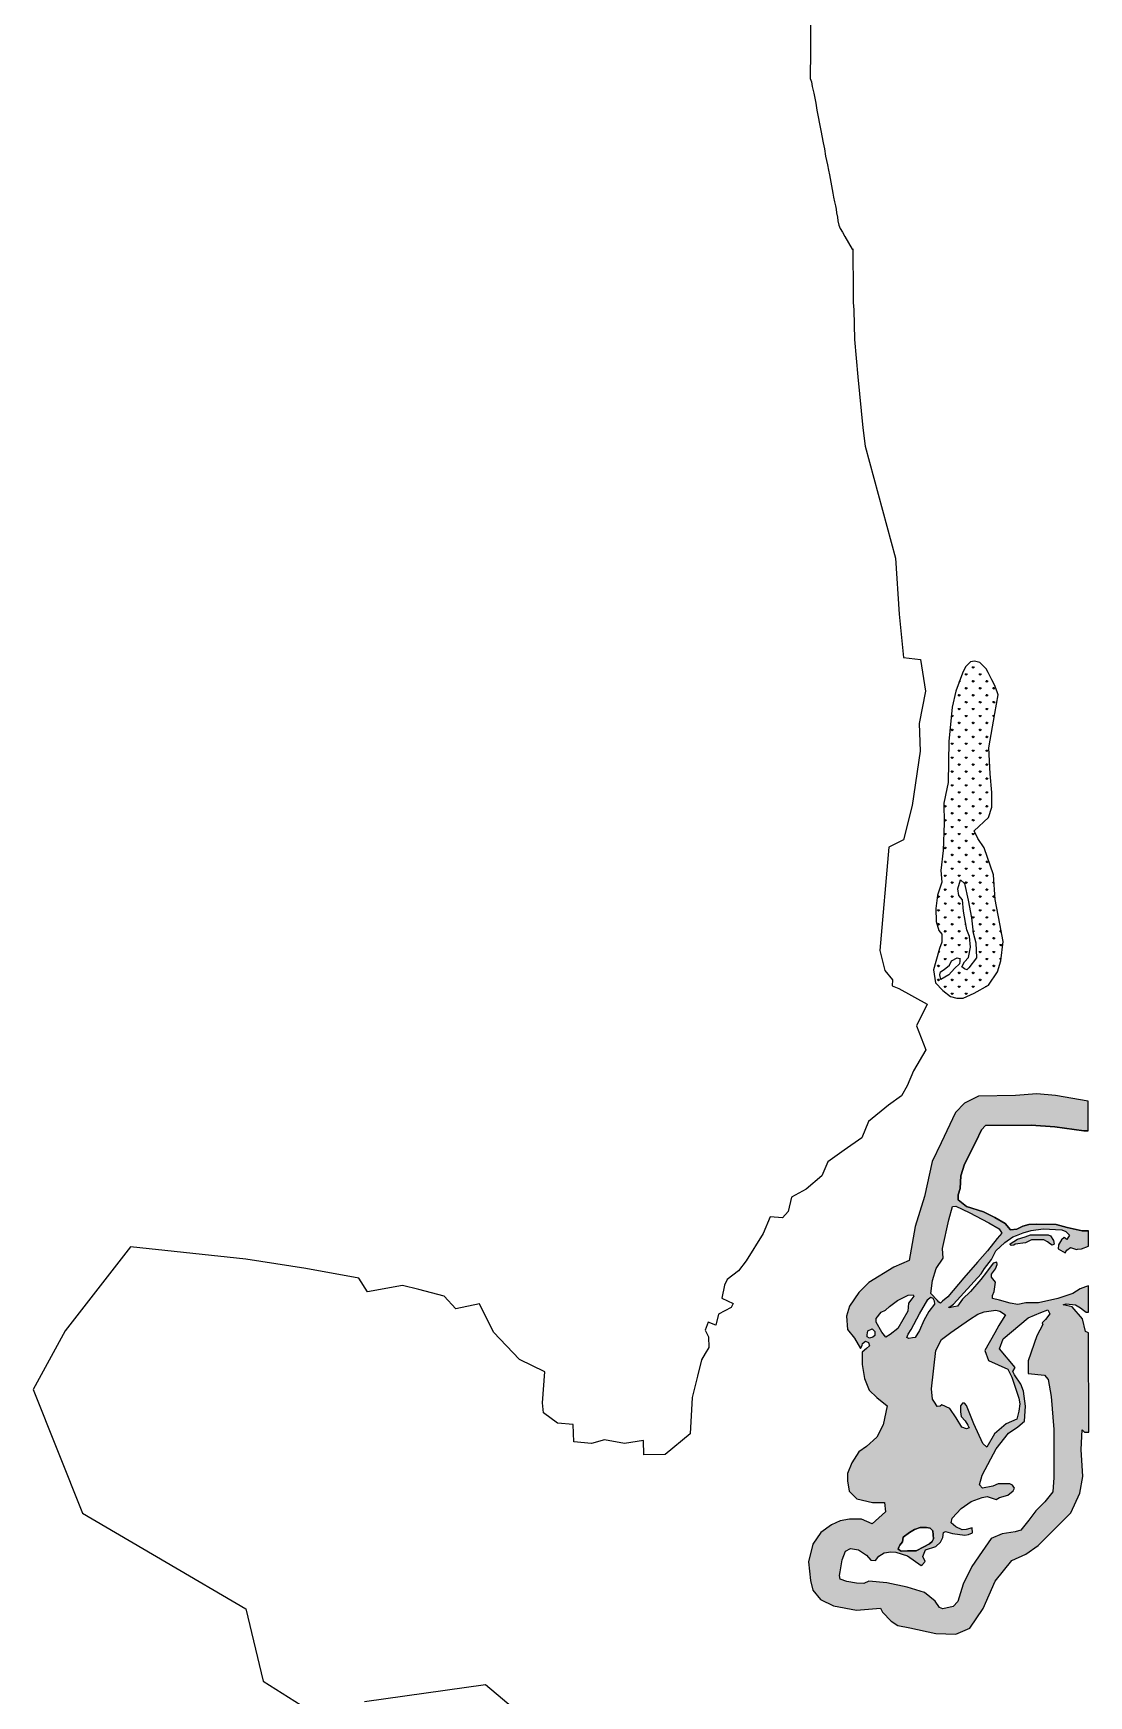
# Model space of a CAD drawing. Header units: metres. Extents: x 255476 to 378809, y 1739479 to 2227865.
# Drawn here: x 311944 to 313879, y 1901882 to 1904930 of the extents above; entities that cross this region are included whole.
import ezdxf

# ---------------------------------------------------------------- set-up
doc = ezdxf.new("R2010")
doc.units = ezdxf.units.M
doc.header["$MEASUREMENT"] = 0
doc.layers.add('DISTRICT BOUNDRY', color=86, linetype='Continuous')
doc.layers.add('MANGROOVE BUFFER ZONE', color=120, linetype='Continuous')

msp = doc.modelspace()

# ---------------------------------------------------------------- hatches: boundary and pattern name
at = {"layer": 'MANGROOVE BUFFER ZONE'}
h = msp.add_hatch(dxfattribs=at)
h.set_pattern_fill('GRASS', color=256, scale=18)
h.paths.add_polyline_path([(313668.7, 1903468.4), (313695.4, 1903492.9), (313701.3, 1903511.7), (313701.3, 1903538.3), (313698.5, 1903572.7), (313695.9, 1903620.3), (313706.8, 1903683), (313712.9, 1903717.4), (313711.3, 1903723.1), (313706.4, 1903735.7), (313701, 1903744.8), (313694.4, 1903758.6), (313690.9, 1903765.1), (313679.2, 1903776.8), (313669.4, 1903779.2), (313662.2, 1903777.8), (313652.9, 1903768.7), (313647.5, 1903757.5), (313635.4, 1903724.5), (313628.3, 1903694.7), (313622.3, 1903631.8), (313621.5, 1903556.7), (313613, 1903519), (313614.1, 1903482.1), (313611.8, 1903432.2), (313607.7, 1903395.3), (313609.9, 1903373.9), (313601.8, 1903350.4), (313598.5, 1903326), (313599.3, 1903301.8), (313604.3, 1903285.7), (313609.9, 1903278.8), (313609.9, 1903263.8), (313605.4, 1903252.4), (313598.5, 1903228.8), (313594.2, 1903213.6), (313598.2, 1903189.3), (313611.5, 1903175.2), (313625.6, 1903164.6), (313637.2, 1903161.6), (313648.5, 1903161.2), (313668.8, 1903170.6), (313695.4, 1903185.2), (313711.9, 1903209.5), (313717.8, 1903229.8), (313722.3, 1903265.1), (313715.8, 1903297.7), (313707.4, 1903342), (313704.1, 1903387.7), (313687, 1903437.3), (313675.9, 1903454)])
h.paths.add_polyline_path([(313644.1, 1903378.6), (313651.1, 1903371.8), (313657.9, 1903341), (313663.8, 1903308.8), (313667.1, 1903281.1), (313672.2, 1903263), (313673, 1903235.2), (313655.7, 1903213.1), (313645.8, 1903217.3), (313651.2, 1903227.9), (313658.5, 1903235.7), (313662, 1903254.8), (313660.3, 1903274.3), (313655.4, 1903286.9), (313652.7, 1903300.3), (313649.6, 1903320.6), (313647.6, 1903341.8), (313640.8, 1903349.6), (313639.2, 1903362.1)], flags=16)
h.paths.add_polyline_path([(313643.1, 1903225.9), (313632.9, 1903216), (313622.6, 1903204.1), (313607.8, 1903195.5), (313604.7, 1903207.9), (313613.9, 1903214.2), (313623.7, 1903221.9), (313627.4, 1903230), (313642.3, 1903237.4)], flags=16)
h = msp.add_hatch(dxfattribs=at)
h.set_pattern_fill('GRASS', color=256, scale=18)
h.paths.add_polyline_path([(313878.6, 1902547.9), (313872.9, 1902550), (313867.5, 1902573.3), (313848.8, 1902595.6), (313832.3, 1902599.1), (313837.8, 1902600.7), (313854.5, 1902599.2), (313863.7, 1902593.4), (313869.6, 1902589.3), (313874.2, 1902586), (313878.6, 1902586), (313878.5, 1902633.7), (313873.3, 1902631.9), (313863.5, 1902628.3), (313850, 1902620), (313822.4, 1902611), (313786.8, 1902602.8), (313763.8, 1902603), (313749.1, 1902599.9), (313735, 1902602.4), (313715.4, 1902607.5), (313702.4, 1902610.9), (313702.4, 1902616.5), (313705.7, 1902623.9), (313708.1, 1902640.6), (313700.6, 1902650.1), (313700.6, 1902655.4), (313707.7, 1902665.1), (313711, 1902672.9), (313710.5, 1902677.4), (313703.9, 1902675.8), (313691.7, 1902658.9), (313680.9, 1902645.9), (313662.3, 1902623.9), (313647.4, 1902609.6), (313638.5, 1902597), (313631.9, 1902595.3), (313622.8, 1902593.4), (313622.2, 1902595), (313624.1, 1902595.6), (313631, 1902600.6), (313681.8, 1902655.8), (313687.8, 1902665.9), (313700.7, 1902682.2), (313708.8, 1902698.4), (313725.1, 1902713.7), (313739.9, 1902724.1), (313746.7, 1902726.1), (313758.7, 1902731), (313773.7, 1902735.6), (313795.7, 1902738.6), (313829.6, 1902736.9), (313837, 1902733.5), (313843.8, 1902726.6), (313838.9, 1902718.7), (313833.9, 1902722.8), (313829, 1902718.5), (313823.5, 1902709.3), (313822.8, 1902701.8), (313831.4, 1902696.9), (313835.8, 1902694.4), (313839, 1902699.3), (313845.5, 1902704.5), (313856.3, 1902700.4), (313858.1, 1902701.2), (313865.8, 1902702.1), (313878.3, 1902706.8), (313878.3, 1902734.9), (313866.8, 1902734.6), (313839.3, 1902741), (313819.5, 1902746.4), (313782.5, 1902746.9), (313769.1, 1902746.5), (313758.3, 1902743.5), (313747.1, 1902737.8), (313735.7, 1902736.8), (313725.9, 1902748.2), (313707, 1902759.4), (313685.9, 1902769.6), (313654.8, 1902779.6), (313639.3, 1902791.4), (313639.6, 1902800.8), (313643.2, 1902812.6), (313644.5, 1902835.7), (313651.2, 1902857.3), (313672.1, 1902898), (313682.6, 1902920.2), (313689.5, 1902927.8), (313773.2, 1902928.5), (313817, 1902925.7), (313869.7, 1902918.3), (313877.9, 1902917.9), (313877.8, 1902972.3), (313818.1, 1902982.8), (313784, 1902985.8), (313744.8, 1902982.7), (313676.8, 1902981.6), (313651.2, 1902968.9), (313634.6, 1902951.8), (313608.1, 1902895.9), (313592, 1902862), (313577.7, 1902797.7), (313560.8, 1902742.8), (313549.9, 1902680.6), (313521.3, 1902668.4), (313475.5, 1902640.4), (313457.4, 1902622), (313440.3, 1902596.8), (313434.8, 1902578.6), (313436.7, 1902554.2), (313449.2, 1902538.2), (313460.5, 1902519.3), (313463.3, 1902524.4), (313464.1, 1902528.5), (313469.8, 1902532.5), (313475, 1902530), (313477.2, 1902523.7), (313471.3, 1902519.4), (313463.3, 1902512.2), (313463.5, 1902489.7), (313468.1, 1902463.9), (313476.5, 1902442.6), (313490.6, 1902429.3), (313509.5, 1902414.2), (313501.9, 1902379.4), (313490.3, 1902356.4), (313471.2, 1902339.5), (313457.3, 1902329.7), (313444.4, 1902309.2), (313436.8, 1902289.9), (313436.8, 1902276.7), (313439.9, 1902257.8), (313453.8, 1902243.7), (313482.6, 1902236.9), (313504.6, 1902236.8), (313506.5, 1902219.8), (313482.1, 1902197.9), (313462.1, 1902206.1), (313440.5, 1902206.2), (313423.5, 1902202.9), (313407.6, 1902195.9), (313387.9, 1902181.8), (313373.2, 1902160.2), (313365.1, 1902127.9), (313368.9, 1902093.9), (313373.2, 1902076.3), (313387.3, 1902058.8), (313410.8, 1902047.6), (313452.9, 1902039.4), (313496.9, 1902043.2), (313500.6, 1902035.5), (313516.8, 1902019.1), (313528.8, 1902011), (313550.8, 1902006.9), (313598.9, 1901996.6), (313635.4, 1901995.2), (313661, 1902006.4), (313685.2, 1902042.3), (313707.5, 1902092.3), (313737.7, 1902130.2), (313763.8, 1902142.1), (313786.1, 1902158), (313810, 1902181.9), (313846.2, 1902217.8), (313862.4, 1902253.8), (313868, 1902284.6), (313864.8, 1902333.9), (313867, 1902370), (313871, 1902366), (313879, 1902365.9)])
h.paths.add_polyline_path([(313601.1, 1902412.6), (313597.1, 1902418.9), (313592.5, 1902426.5), (313590.9, 1902445.1), (313598.8, 1902515.7), (313608.8, 1902535.6), (313626.2, 1902548.2), (313660.3, 1902572.2), (313675.5, 1902582.2), (313687, 1902586.6), (313708.4, 1902589.1), (313716.1, 1902587.5), (313726.5, 1902580.8), (313721.9, 1902574.1), (313714, 1902561.3), (313707, 1902547.8), (313688.7, 1902515.7), (313694.9, 1902497.2), (313730.9, 1902481), (313737.8, 1902466.5), (313744.7, 1902446.1), (313750.9, 1902428.3), (313752.8, 1902417.8), (313750.6, 1902404), (313747.1, 1902389.7), (313727.7, 1902381.2), (313706.4, 1902362.6), (313692.3, 1902338.1), (313684.8, 1902345.1), (313668.5, 1902381.1), (313654.7, 1902414.4), (313650.9, 1902418.7), (313647.5, 1902418.7), (313644.1, 1902413.8), (313643.8, 1902402.7), (313644.9, 1902394.7), (313652.2, 1902386.4), (313657, 1902378.6), (313659.7, 1902373.6), (313655, 1902372), (313646, 1902374.9), (313635.6, 1902392.2), (313624.1, 1902409.1), (313609.9, 1902415.9), (313606.6, 1902413.6)], flags=16)
h.paths.add_polyline_path([(313709.1, 1902335.2), (313732.1, 1902364.1), (313749, 1902375.7), (313761.3, 1902386.1), (313762.8, 1902413.1), (313759.1, 1902440.9), (313754.6, 1902453.5), (313743, 1902471), (313739.9, 1902477.2), (313744, 1902484.4), (313715.6, 1902518.2), (313722.3, 1902536.9), (313767.6, 1902575.2), (313790.9, 1902585.2), (313804.1, 1902589.9), (313807.5, 1902582.9), (313799.8, 1902572.3), (313793.6, 1902566.4), (313794.6, 1902563), (313784, 1902542.3), (313767.9, 1902496.6), (313767.6, 1902473.2), (313798, 1902470), (313804.4, 1902462), (313810, 1902430.9), (313814.8, 1902370.6), (313814.9, 1902282.8), (313813.2, 1902256.1), (313798.2, 1902238), (313781.8, 1902221.7), (313768.9, 1902204.1), (313754.3, 1902186.1), (313744, 1902182.8), (313720.1, 1902179.6), (313699.8, 1902171), (313683.7, 1902147.2), (313664.4, 1902119.4), (313648.6, 1902087.1), (313639.2, 1902055.4), (313630.4, 1902046.1), (313611.7, 1902042.1), (313605.3, 1902044.4), (313597.4, 1902056), (313578.1, 1902071.6), (313545.9, 1902081.8), (313508.7, 1902089.5), (313476, 1902092.5), (313466.4, 1902088.5), (313453.3, 1902088.7), (313435.7, 1902091.7), (313423.1, 1902096.1), (313421.7, 1902103.2), (313423, 1902109.6), (313426.7, 1902131.4), (313432.7, 1902147.7), (313442.1, 1902152.6), (313457, 1902149.7), (313471.2, 1902140.3), (313479.2, 1902131.2), (313488, 1902130.6), (313494.2, 1902138.4), (313503.9, 1902144.4), (313515.8, 1902146.4), (313525.5, 1902146), (313546.5, 1902139.2), (313571.8, 1902121.1), (313574.1, 1902123), (313579, 1902128.9), (313574.5, 1902137.8), (313579.6, 1902150.1), (313598.6, 1902156.3), (313607.2, 1902164.3), (313611.6, 1902172.3), (313612.8, 1902181.8), (313616.6, 1902183.6), (313628.9, 1902179.9), (313651.7, 1902176.9), (313658.4, 1902177.8), (313665.9, 1902181.3), (313665.3, 1902190.3), (313654, 1902187.4), (313646.7, 1902186.9), (313635.2, 1902192.3), (313626.7, 1902199.4), (313628.6, 1902208.2), (313645.2, 1902225.5), (313663.4, 1902238.9), (313683.4, 1902246.2), (313692.8, 1902247.9), (313709.1, 1902242.4), (313715.6, 1902246), (313730.4, 1902250.2), (313740.2, 1902258.3), (313743.1, 1902262.9), (313738.9, 1902268.5), (313734.2, 1902271), (313712.8, 1902271.2), (313702.9, 1902266.7), (313684.3, 1902263.2), (313678.6, 1902269.1), (313683.4, 1902286.9), (313699.4, 1902316.8)], flags=16)
h.paths.add_polyline_path([(313556.1, 1902538.4), (313548.8, 1902537.6), (313545.3, 1902539.1), (313548, 1902545.1), (313553.3, 1902554.2), (313568.4, 1902582.4), (313583.9, 1902609.2), (313588.6, 1902613.5), (313593.4, 1902611.3), (313595.5, 1902606.4), (313596.4, 1902600.6), (313585.7, 1902586.7), (313576.9, 1902570.4), (313568.7, 1902552), (313560.5, 1902539.5)], flags=16)
h.paths.add_polyline_path([(313507.1, 1902539.8), (313499.7, 1902548.9), (313489, 1902567.2), (313489.5, 1902574.3), (313498.3, 1902585.9), (313506.2, 1902589.4), (313513.9, 1902595.9), (313528.3, 1902607.4), (313539.5, 1902612.9), (313547.6, 1902617), (313557, 1902617.4), (313558.5, 1902614.8), (313554.9, 1902610.3), (313548.6, 1902602.4), (313547.3, 1902587.8), (313529, 1902555.9), (313515.1, 1902544.6)], flags=16)
h.paths.add_polyline_path([(313482.8, 1902540), (313477.2, 1902538.3), (313472.9, 1902540.3), (313472.7, 1902544.4), (313473.8, 1902551.4), (313482.1, 1902555), (313486.9, 1902550.2), (313486.5, 1902543)], flags=16)
h.paths.add_polyline_path([(313581.2, 1902190.9), (313588.2, 1902189.6), (313593.2, 1902185), (313594.3, 1902170.1), (313591.6, 1902165.4), (313586.8, 1902161), (313576.8, 1902155.5), (313562.3, 1902148.3), (313546.6, 1902148.1), (313534.8, 1902147.4), (313529.6, 1902151.4), (313531, 1902154.9), (313532.6, 1902158.8), (313537.5, 1902164.4), (313538.6, 1902173.1), (313550.4, 1902181.8), (313559.6, 1902187.1), (313569.6, 1902190.9)], flags=16)
h.paths.add_polyline_path([(313607.4, 1902602.1), (313604.2, 1902604.1), (313601.5, 1902607.1), (313589.7, 1902620.1), (313592.5, 1902644), (313599.1, 1902665.8), (313611.8, 1902684.8), (313610.6, 1902702.4), (313622.5, 1902755), (313628.9, 1902779.3), (313635.1, 1902780.3), (313659.9, 1902768.4), (313695.5, 1902749.4), (313714.8, 1902738.4), (313719.9, 1902730.5), (313711.1, 1902720.7), (313693.4, 1902698.4), (313675.1, 1902677.1), (313650.2, 1902648.6), (313620.4, 1902613.8), (313610.7, 1902605.7)], flags=16)
h.paths.add_polyline_path([(313774.1, 1902718.5), (313796.8, 1902718.3), (313803.5, 1902714.4), (313808.8, 1902710.6), (313811.7, 1902708.5), (313815.5, 1902710.4), (313814.8, 1902713.9), (313814.5, 1902717.2), (313809.1, 1902725.8), (313804.4, 1902727.2), (313790.7, 1902727.4), (313772.1, 1902727.4), (313762.1, 1902724), (313748.3, 1902719.8), (313735.1, 1902711.2), (313735.1, 1902709.9), (313736.8, 1902708.1), (313741.4, 1902708.8), (313744.2, 1902710.3), (313763.3, 1902712.6)], flags=17)

# ---------------------------------------------------------------- linework, layer by layer
at = {"layer": 'DISTRICT BOUNDRY'}
for points in [[(313368.6, 1904955.9, 0), (313368.9, 1904898.3, 0), (313367.9, 1904847.5, 0), (313370.9, 1904841.6, 0), (313371.7, 1904833, 0), (313375.1, 1904820.7, 0), (313378.3, 1904802.1, 0), (313380.5, 1904789.4, 0), (313388, 1904752, 0), (313392, 1904729.8, 0), (313394.3, 1904718.4, 0), (313396.6, 1904705.1, 0), (313400, 1904688.9, 0), (313401.9, 1904679.7, 0), (313403.6, 1904671, 0), (313409.8, 1904637.1, 0), (313410.9, 1904629.8, 0), (313413, 1904621.2, 0), (313414.4, 1904613.9, 0), (313415.6, 1904607.8, 0), (313416.7, 1904600.9, 0), (313418.1, 1904593.2, 0), (313419, 1904586.5, 0), (313420.8, 1904578.7, 0), (313423.3, 1904572.5, 0), (313427.5, 1904565.9, 0), (313431.9, 1904557.5, 0), (313445.5, 1904534.5, 0), (313446.7, 1904535, 0), (313447.3, 1904455.5, 0), (313446.9, 1904437, 0), (313448, 1904423.3, 0), (313449.6, 1904368.8, 0), (313455.7, 1904300.3, 0), (313464.7, 1904206.9, 0), (313468.8, 1904173.3, 0), (313524.4, 1903967.9, 0), (313531.5, 1903865.3, 0), (313539.2, 1903786.1, 0), (313570.4, 1903782.2, 0), (313579.9, 1903724.5, 0), (313568.2, 1903664.8, 0), (313569.9, 1903614.2, 0), (313555.3, 1903514.4, 0), (313539.2, 1903451.4, 0), (313512.2, 1903438.3, 0), (313496, 1903249, 0), (313505.1, 1903212.3, 0), (313519.4, 1903195.3, 0), (313518.3, 1903183.8, 0), (313530.5, 1903179.1, 0), (313582.5, 1903150.1, 0), (313563.2, 1903110.6, 0), (313580.2, 1903066.4, 0), (313557.9, 1903028.1, 0), (313545.9, 1903000.7, 0), (313535.7, 1902982.2, 0), (313512, 1902965.5, 0), (313475.3, 1902935, 0), (313463.2, 1902905.1, 0), (313430.5, 1902882.7, 0), (313400.7, 1902861.1, 0), (313389.6, 1902835.4, 0), (313360.9, 1902811.1, 0), (313334.1, 1902796.4, 0), (313327.8, 1902770.2, 0), (313317.5, 1902758.7, 0), (313295.1, 1902760.5, 0), (313282.2, 1902729.7, 0), (313250.9, 1902680.1, 0), (313236.6, 1902661.8, 0), (313216, 1902645.9, 0), (313211.4, 1902635.1, 0), (313206.5, 1902611.4, 0), (313226.8, 1902601.7, 0), (313223.1, 1902594, 0), (313200.4, 1902581.9, 0), (313195.2, 1902562, 0), (313181, 1902567.3, 0), (313175.6, 1902552.7, 0), (313181.7, 1902540.3, 0), (313182.5, 1902520.8, 0), (313175.9, 1902510.1, 0), (313168.7, 1902498.5, 0), (313161.4, 1902468.5, 0), (313151.9, 1902429.2, 0), (313148.4, 1902362.5, 0), (313102.4, 1902324.6, 0), (313063.5, 1902324.4, 0), (313062.4, 1902350.5, 0), (313027.6, 1902345.2, 0), (312990.8, 1902351.9, 0), (312967.2, 1902344.7, 0), (312935.1, 1902348.3, 0), (312933.8, 1902379.7, 0), (312905.1, 1902382, 0), (312879.5, 1902401.2, 0), (312877.4, 1902419.7, 0), (312882, 1902476.3, 0), (312835.2, 1902499, 0), (312787.6, 1902549.1, 0), (312761.9, 1902601, 0), (312718.3, 1902591.7, 0), (312697.2, 1902615.2, 0), (312650.8, 1902627, 0), (312620.5, 1902634.6, 0), (312556.8, 1902623.3, 0), (312540.5, 1902648, 0), (312443.5, 1902665.8, 0), (312333.3, 1902682.7, 0), (312122.3, 1902705.5, 0), (312002.4, 1902551.5, 0), (311943.7, 1902443.9, 0), (312033.7, 1902217.4, 0), (312187.7, 1902127.5, 0), (312333.4, 1902041.8, 0), (312365, 1901909, 0), (312446.6, 1901857.7, 0)], [(312551.3, 1901871.7, 0), (312773.2, 1901903.3, 0), (313025.8, 1901689.9, 0)]]:
    msp.add_polyline3d(points, dxfattribs=at)
at = {"layer": 'MANGROOVE BUFFER ZONE', "flags": 128}
for points in [[(313711.9, 1903209.5), (313717.8, 1903229.8), (313722.3, 1903265.1), (313715.8, 1903297.7), (313707.4, 1903342), (313704.1, 1903387.7), (313687, 1903437.3), (313675.9, 1903454), (313668.7, 1903468.4), (313695.4, 1903492.9), (313701.3, 1903511.7), (313701.3, 1903538.3), (313698.5, 1903572.7), (313695.9, 1903620.3), (313706.8, 1903683), (313712.9, 1903717.4), (313711.3, 1903723.1), (313706.4, 1903735.7), (313701, 1903744.8), (313694.4, 1903758.6), (313690.9, 1903765.1), (313679.2, 1903776.8), (313669.4, 1903779.2), (313662.2, 1903777.8), (313652.9, 1903768.7), (313647.5, 1903757.5), (313635.4, 1903724.5), (313628.3, 1903694.7), (313622.3, 1903631.8), (313621.5, 1903556.7), (313613, 1903519), (313614.1, 1903482.1), (313611.8, 1903432.2), (313607.7, 1903395.3), (313609.9, 1903373.9), (313601.8, 1903350.4), (313598.5, 1903326), (313599.3, 1903301.8), (313604.3, 1903285.7), (313609.9, 1903278.8), (313609.9, 1903263.8), (313605.4, 1903252.4), (313598.5, 1903228.8), (313594.2, 1903213.6), (313598.2, 1903189.3), (313611.5, 1903175.2), (313625.6, 1903164.6), (313637.2, 1903161.6), (313648.5, 1903161.2), (313668.8, 1903170.6), (313695.4, 1903185.2)], [(313655.2, 1903213.3), (313651.1, 1903215), (313646.5, 1903218.6), (313651.2, 1903227.9), (313658.5, 1903235.7), (313662, 1903254.8), (313660.3, 1903274.3), (313655.4, 1903286.9), (313652.7, 1903300.3), (313649.6, 1903320.6), (313647.6, 1903341.8), (313640.8, 1903349.6), (313639.2, 1903362.1), (313644.1, 1903378.6), (313651.1, 1903371.8), (313657.9, 1903341), (313663.8, 1903308.8), (313667.1, 1903281.1), (313672.2, 1903263), (313673, 1903235.2), (313658.9, 1903217.2)], [(313622.6, 1903204.1), (313607.8, 1903195.5), (313605.7, 1903203.9), (313607, 1903209.5), (313613.9, 1903214.2), (313623.7, 1903221.9), (313627.4, 1903230), (313637.7, 1903235.1), (313642.5, 1903234.3), (313642.8, 1903229.5), (313641.7, 1903224.5), (313632.9, 1903216)], [(313651.2, 1902857.3), (313672.1, 1902898), (313682.6, 1902920.2), (313689.5, 1902927.8), (313773.2, 1902928.5), (313817, 1902925.7), (313869.7, 1902918.3), (313877.9, 1902917.9), (313877.8, 1902972.3), (313818.1, 1902982.8), (313784, 1902985.8), (313744.8, 1902982.7), (313676.8, 1902981.6), (313651.2, 1902968.9), (313634.6, 1902951.8), (313608.1, 1902895.9), (313592, 1902862), (313577.7, 1902797.7), (313560.8, 1902742.8), (313549.9, 1902680.6), (313521.3, 1902668.4), (313475.5, 1902640.4), (313457.4, 1902622), (313440.3, 1902596.8), (313434.8, 1902578.6), (313436.7, 1902554.2), (313449.2, 1902538.2), (313460.5, 1902519.3), (313463.3, 1902524.4), (313464.1, 1902528.5), (313469.8, 1902532.5), (313475, 1902530), (313477.2, 1902523.7), (313471.3, 1902519.4), (313463.3, 1902512.2), (313463.5, 1902489.7), (313468.1, 1902463.9), (313476.5, 1902442.6), (313490.6, 1902429.3), (313509.5, 1902414.2), (313501.9, 1902379.4), (313490.3, 1902356.4), (313471.2, 1902339.5), (313457.3, 1902329.7), (313444.4, 1902309.2), (313436.8, 1902289.9), (313436.8, 1902276.7), (313439.9, 1902257.8), (313453.8, 1902243.7), (313482.6, 1902236.9), (313504.6, 1902236.8), (313506.5, 1902219.8), (313482.1, 1902197.9), (313462.1, 1902206.1), (313440.5, 1902206.2), (313423.5, 1902202.9), (313407.6, 1902195.9), (313387.9, 1902181.8), (313373.2, 1902160.2), (313365.1, 1902127.9), (313368.9, 1902093.9), (313373.2, 1902076.3), (313387.3, 1902058.8), (313410.8, 1902047.6), (313452.9, 1902039.4), (313496.9, 1902043.2), (313500.6, 1902035.5), (313516.8, 1902019.1), (313528.8, 1902011), (313550.8, 1902006.9), (313598.9, 1901996.6), (313635.4, 1901995.2), (313661, 1902006.4), (313685.2, 1902042.3), (313707.5, 1902092.3), (313737.7, 1902130.2), (313763.8, 1902142.1), (313786.1, 1902158), (313810, 1902181.9), (313846.2, 1902217.8), (313862.4, 1902253.8), (313868, 1902284.6), (313864.8, 1902333.9), (313867, 1902370), (313871, 1902366), (313879, 1902365.9), (313878.6, 1902547.9), (313872.9, 1902550), (313867.5, 1902573.3), (313848.8, 1902595.6), (313832.3, 1902599.1), (313837.8, 1902600.7), (313854.5, 1902599.2), (313863.7, 1902593.4), (313869.6, 1902589.3), (313874.2, 1902586), (313878.6, 1902586), (313878.5, 1902633.7), (313873.3, 1902631.9), (313863.5, 1902628.3), (313850, 1902620), (313822.4, 1902611), (313786.8, 1902602.8), (313763.8, 1902603), (313749.1, 1902599.9), (313735, 1902602.4), (313715.4, 1902607.5), (313702.4, 1902610.9), (313702.4, 1902616.5), (313705.7, 1902623.9), (313708.1, 1902640.6), (313700.6, 1902650.1), (313700.6, 1902655.4), (313707.7, 1902665.1), (313711, 1902672.9), (313710.5, 1902677.4), (313703.9, 1902675.8), (313691.7, 1902658.9), (313680.9, 1902645.9), (313662.3, 1902623.9), (313647.4, 1902609.6), (313638.5, 1902597), (313631.9, 1902595.3), (313622.8, 1902593.4), (313622.2, 1902595), (313624.1, 1902595.6), (313631, 1902600.6), (313681.8, 1902655.8), (313687.8, 1902665.9), (313700.7, 1902682.2), (313708.8, 1902698.4), (313725.1, 1902713.7), (313739.9, 1902724.1), (313746.7, 1902726.1), (313758.7, 1902731), (313773.7, 1902735.6), (313795.7, 1902738.6), (313829.6, 1902736.9), (313837, 1902733.5), (313843.8, 1902726.6), (313838.9, 1902718.7), (313833.9, 1902722.8), (313829, 1902718.5), (313823.5, 1902709.3), (313822.8, 1902701.8), (313831.4, 1902696.9), (313835.8, 1902694.4), (313839, 1902699.3), (313845.5, 1902704.5), (313856.3, 1902700.4), (313858.1, 1902701.2), (313865.8, 1902702.1), (313878.3, 1902706.8), (313878.3, 1902734.9), (313866.8, 1902734.6), (313839.3, 1902741), (313819.5, 1902746.4), (313782.5, 1902746.9), (313769.1, 1902746.5), (313758.3, 1902743.5), (313747.1, 1902737.8), (313735.7, 1902736.8), (313725.9, 1902748.2), (313707, 1902759.4), (313685.9, 1902769.6), (313654.8, 1902779.6), (313639.3, 1902791.4), (313639.6, 1902800.8), (313643.2, 1902812.6), (313644.5, 1902835.7)], [(313635.1, 1902780.3), (313659.9, 1902768.4), (313695.5, 1902749.4), (313714.8, 1902738.4), (313719.9, 1902730.5), (313711.1, 1902720.7), (313693.4, 1902698.4), (313675.1, 1902677.1), (313650.2, 1902648.6), (313620.4, 1902613.8), (313610.7, 1902605.7), (313607.4, 1902602.1), (313604.2, 1902604.1), (313601.5, 1902607.1), (313589.7, 1902620.1), (313592.5, 1902644), (313599.1, 1902665.8), (313611.8, 1902684.8), (313610.6, 1902702.4), (313622.5, 1902755), (313628.9, 1902779.3)], [(313557, 1902617.4), (313558.5, 1902614.8), (313554.9, 1902610.3), (313548.6, 1902602.4), (313547.3, 1902587.8), (313529, 1902555.9), (313515.1, 1902544.6), (313507.1, 1902539.8), (313499.7, 1902548.9), (313489, 1902567.2), (313489.5, 1902574.3), (313498.3, 1902585.9), (313506.2, 1902589.4), (313513.9, 1902595.9), (313528.3, 1902607.4), (313539.5, 1902612.9), (313547.6, 1902617)], [(313588.6, 1902613.5), (313593.4, 1902611.3), (313595.5, 1902606.4), (313596.4, 1902600.6), (313585.7, 1902586.7), (313576.9, 1902570.4), (313568.7, 1902552), (313560.5, 1902539.5), (313556.1, 1902538.4), (313548.8, 1902537.6), (313545.3, 1902539.1), (313548, 1902545.1), (313553.3, 1902554.2), (313568.4, 1902582.4), (313583.9, 1902609.2)], [(313767.6, 1902575.2), (313790.9, 1902585.2), (313804.1, 1902589.9), (313807.5, 1902582.9), (313799.8, 1902572.3), (313793.6, 1902566.4), (313794.6, 1902563), (313784, 1902542.3), (313767.9, 1902496.6), (313767.6, 1902473.2), (313798, 1902470), (313804.4, 1902462), (313810, 1902430.9), (313814.8, 1902370.6), (313814.9, 1902282.8), (313813.2, 1902256.1), (313798.2, 1902238), (313781.8, 1902221.7), (313768.9, 1902204.1), (313754.3, 1902186.1), (313744, 1902182.8), (313720.1, 1902179.6), (313699.8, 1902171), (313683.7, 1902147.2), (313664.4, 1902119.4), (313648.6, 1902087.1), (313639.2, 1902055.4), (313630.4, 1902046.1), (313611.7, 1902042.1), (313605.3, 1902044.4), (313597.4, 1902056), (313578.1, 1902071.6), (313545.9, 1902081.8), (313508.7, 1902089.5), (313476, 1902092.5), (313466.4, 1902088.5), (313453.3, 1902088.7), (313435.7, 1902091.7), (313423.1, 1902096.1), (313421.7, 1902103.2), (313423, 1902109.6), (313426.7, 1902131.4), (313432.7, 1902147.7), (313442.1, 1902152.6), (313457, 1902149.7), (313471.2, 1902140.3), (313479.2, 1902131.2), (313488, 1902130.6), (313494.2, 1902138.4), (313503.9, 1902144.4), (313515.8, 1902146.4), (313525.5, 1902146), (313546.5, 1902139.2), (313571.8, 1902121.1), (313574.1, 1902123), (313579, 1902128.9), (313574.5, 1902137.8), (313579.6, 1902150.1), (313598.6, 1902156.3), (313607.2, 1902164.3), (313611.6, 1902172.3), (313612.8, 1902181.8), (313616.6, 1902183.6), (313628.9, 1902179.9), (313651.7, 1902176.9), (313658.4, 1902177.8), (313665.9, 1902181.3), (313665.3, 1902190.3), (313654, 1902187.4), (313646.7, 1902186.9), (313635.2, 1902192.3), (313626.7, 1902199.4), (313628.6, 1902208.2), (313645.2, 1902225.5), (313663.4, 1902238.9), (313683.4, 1902246.2), (313692.8, 1902247.9), (313709.1, 1902242.4), (313715.6, 1902246), (313730.4, 1902250.2), (313740.2, 1902258.3), (313743.1, 1902262.9), (313738.9, 1902268.5), (313734.2, 1902271), (313712.8, 1902271.2), (313702.9, 1902266.7), (313684.3, 1902263.2), (313678.6, 1902269.1), (313683.4, 1902286.9), (313699.4, 1902316.8), (313709.1, 1902335.2), (313732.1, 1902364.1), (313749, 1902375.7), (313761.3, 1902386.1), (313762.8, 1902413.1), (313759.1, 1902440.9), (313754.6, 1902453.5), (313743, 1902471), (313739.9, 1902477.2), (313744, 1902484.4), (313715.6, 1902518.2), (313722.3, 1902536.9)], [(313687, 1902586.6), (313708.4, 1902589.1), (313716.1, 1902587.5), (313726.5, 1902580.8), (313721.9, 1902574.1), (313714, 1902561.3), (313707, 1902547.8), (313688.7, 1902515.7), (313694.9, 1902497.2), (313730.9, 1902481), (313737.8, 1902466.5), (313744.7, 1902446.1), (313750.9, 1902428.3), (313752.8, 1902417.8), (313750.6, 1902404), (313747.1, 1902389.7), (313727.7, 1902381.2), (313706.4, 1902362.6), (313692.3, 1902338.1), (313684.8, 1902345.1), (313668.5, 1902381.1), (313654.7, 1902414.4), (313650.9, 1902418.7), (313647.5, 1902418.7), (313644.1, 1902413.8), (313643.8, 1902402.7), (313644.9, 1902394.7), (313652.2, 1902386.4), (313657, 1902378.6), (313659.7, 1902373.6), (313655, 1902372), (313646, 1902374.9), (313635.6, 1902392.2), (313624.1, 1902409.1), (313609.9, 1902415.9), (313606.6, 1902413.6), (313601.1, 1902412.6), (313597.1, 1902418.9), (313592.5, 1902426.5), (313590.9, 1902445.1), (313598.8, 1902515.7), (313608.8, 1902535.6), (313626.2, 1902548.2), (313660.3, 1902572.2), (313675.5, 1902582.2)], [(313486.9, 1902550.2), (313486.5, 1902543), (313482.8, 1902540), (313477.2, 1902538.3), (313472.9, 1902540.3), (313472.7, 1902544.4), (313473.8, 1902551.4), (313482.1, 1902555)], [(313581.2, 1902190.9), (313588.2, 1902189.6), (313593.2, 1902185), (313594.3, 1902170.1), (313591.6, 1902165.4), (313586.8, 1902161), (313576.8, 1902155.5), (313562.3, 1902148.3), (313546.6, 1902148.1), (313534.8, 1902147.4), (313529.6, 1902151.4), (313531, 1902154.9), (313532.6, 1902158.8), (313537.5, 1902164.4), (313538.6, 1902173.1), (313550.4, 1902181.8), (313559.6, 1902187.1), (313569.6, 1902190.9)]]:
    msp.add_lwpolyline(points, close=True, dxfattribs=at)
at = {"layer": 'MANGROOVE BUFFER ZONE'}
msp.add_lwpolyline([(313877.9, 1902917.9), (313869.7, 1902918.3), (313817, 1902925.7), (313773.2, 1902928.5), (313689.5, 1902927.8), (313682.6, 1902920.2), (313672.1, 1902898), (313651.2, 1902857.3), (313644.5, 1902835.7), (313643.2, 1902812.6), (313639.6, 1902800.8), (313639.3, 1902791.4), (313654.8, 1902779.6), (313685.9, 1902769.6), (313707, 1902759.4), (313725.9, 1902748.2), (313735.7, 1902736.8), (313747.1, 1902737.8), (313758.3, 1902743.5), (313769.1, 1902746.5), (313782.5, 1902746.9), (313819.5, 1902746.4), (313839.3, 1902741), (313866.8, 1902734.6), (313878.2, 1902734.9)], dxfattribs=at)
for points in [[(313735.1, 1902711.2), (313748.3, 1902719.8), (313762.1, 1902724), (313772.1, 1902727.4), (313790.7, 1902727.4), (313804.4, 1902727.2), (313809.1, 1902725.8), (313814.5, 1902717.2), (313814.8, 1902713.9), (313815.5, 1902710.4), (313811.7, 1902708.5), (313808.8, 1902710.6), (313803.5, 1902714.4), (313796.8, 1902718.3), (313774.1, 1902718.5), (313763.3, 1902712.6), (313744.2, 1902710.3), (313741.4, 1902708.8), (313736.8, 1902708.1), (313735.1, 1902709.9)], [(313529.6, 1902151.4), (313534.8, 1902147.4), (313546.6, 1902148.1), (313562.3, 1902148.3), (313576.8, 1902155.5), (313586.8, 1902161), (313591.6, 1902165.4), (313594.3, 1902170.1), (313593.2, 1902185), (313588.2, 1902189.6), (313581.2, 1902190.9), (313569.6, 1902190.9), (313559.6, 1902187.1), (313550.4, 1902181.8), (313538.6, 1902173.1), (313537.5, 1902164.4), (313532.6, 1902158.8), (313531, 1902154.9)]]:
    msp.add_lwpolyline(points, close=True, dxfattribs=at)

doc.saveas('drawing.dxf')
